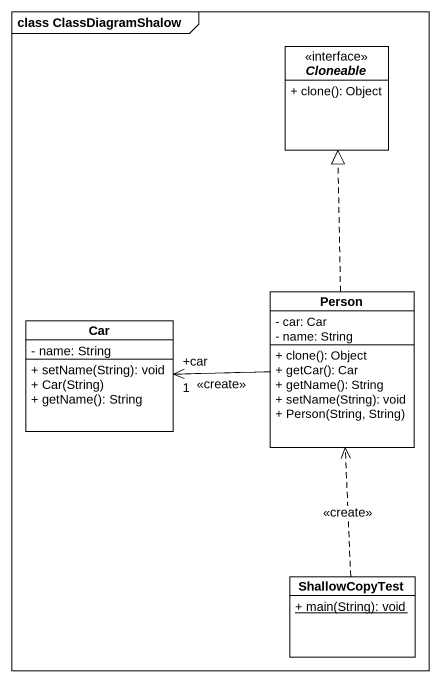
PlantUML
@startuml
mainframe class ClassDiagramShalow
hide circle
hide empty members
skinparam classAttributeIconSize 0
interface Cloneable {
  + clone(): Object
}
class Car {
  - name: String
  + setName(String): void
  + Car(String)
  + getName(): String
}
class "Person" as Person_ {
  - car: Car
  - name: String
  + clone(): Object
  + getCar(): Car
  + getName(): String
  + setName(String): void
  + Person(String, String)
}
class ShallowCopyTest {
  {static} + main(String): void
}
Person_ .up.|> Cloneable
Person_ -left-> "+car\n1" Car
Person_ .left.> Car : <<create>>
ShallowCopyTest .up.> Person_ : <<create>>
@enduml
